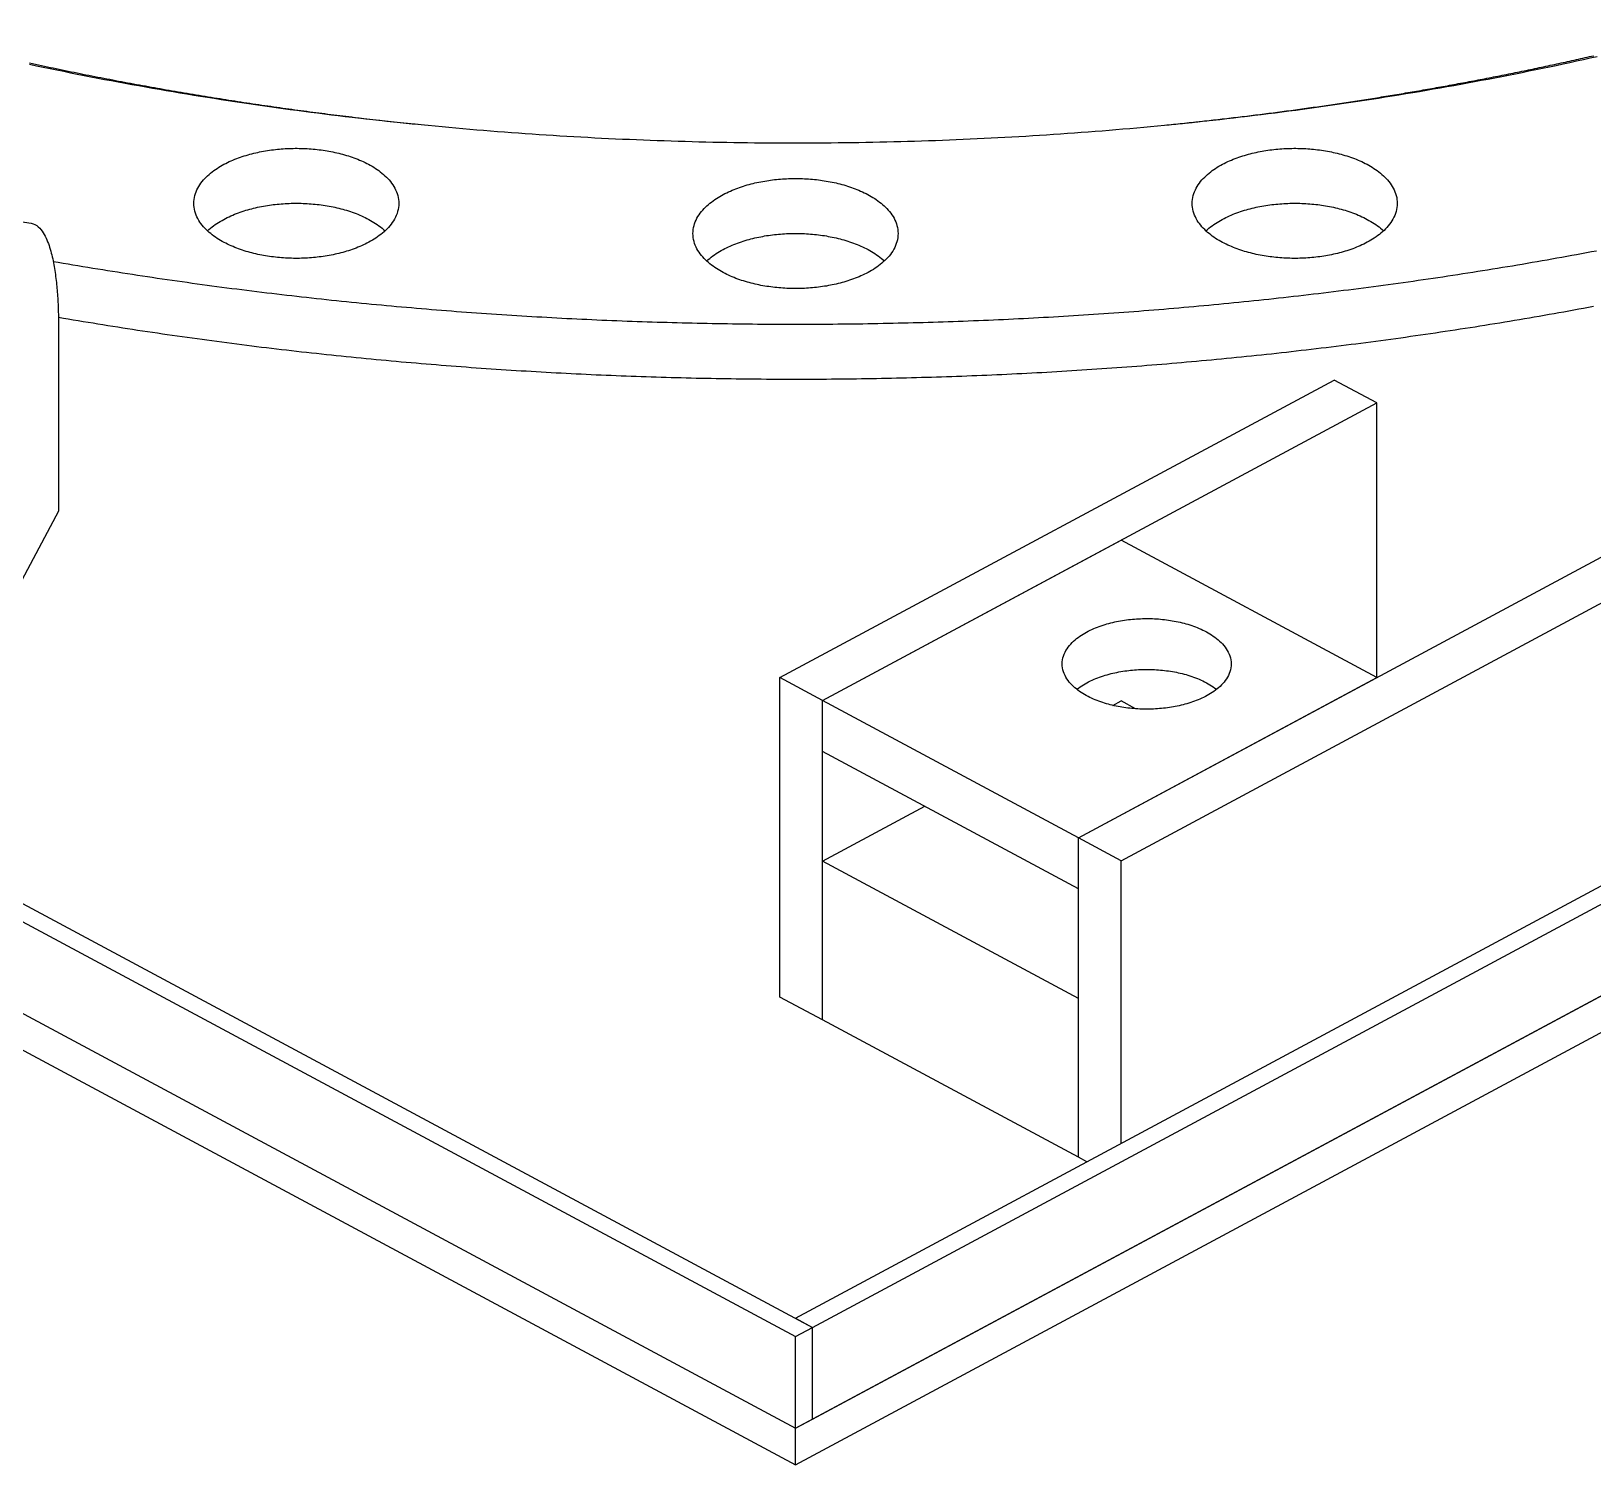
# Model space of a CAD drawing. Header units: millimetres. Extents: x 0 to 841, y 0 to 594.
# Drawn here: x 289.3 to 383.7, y 154.3 to 241 of the extents above; entities that cross this region are included whole.
import ezdxf

# ---------------------------------------------------------------- set-up
doc = ezdxf.new("R2010")
doc.units = ezdxf.units.MM
doc.layers.add('FINA', color=7, linetype='CONTINUOUS', lineweight=25)

msp = doc.modelspace()

# ---------------------------------------------------------------- linework, layer by layer
at = {"layer": 'FINA'}
for points in [[(72.531, 304.371), (336.531, 162.631)], [(71.5, 303.818), (335.5, 162.077)], [(335.5, 163.185), (597.437, 303.818)], [(336.531, 162.631), (598.469, 303.264)], [(71.5, 298.281), (335.5, 156.541)], [(71.5, 298.281), (335.5, 156.541)], [(335.5, 156.541), (599.5, 298.281)], [(336.531, 157.094), (598.469, 297.727)], [(71.5, 296.066), (335.5, 154.326)], [(335.5, 154.326), (599.5, 296.066)], [(289.2, 239.02), (289.611, 238.933), (290.022, 238.846), (290.434, 238.761), (290.846, 238.676), (291.258, 238.592), (291.67, 238.509), (292.083, 238.427), (292.496, 238.346), (292.908, 238.265), (293.321, 238.186), (293.734, 238.107), (294.148, 238.029), (294.561, 237.952), (294.975, 237.876), (295.388, 237.8), (295.802, 237.726), (296.216, 237.652), (296.63, 237.579), (297.045, 237.507), (297.459, 237.436), (297.874, 237.365), (298.288, 237.296), (298.703, 237.227), (299.118, 237.159), (299.533, 237.092), (299.949, 237.026), (300.364, 236.96), (300.78, 236.895), (301.195, 236.832), (301.611, 236.769), (302.027, 236.706), (302.443, 236.645), (302.859, 236.584), (303.275, 236.524), (303.692, 236.465), (304.108, 236.407), (304.525, 236.35), (304.942, 236.293), (305.358, 236.237), (305.775, 236.182), (306.192, 236.128), (306.61, 236.075), (307.027, 236.022), (307.444, 235.97), (307.862, 235.919), (308.279, 235.869), (308.697, 235.82), (309.114, 235.771), (309.532, 235.723), (309.95, 235.676), (310.368, 235.63), (310.786, 235.584), (311.204, 235.539), (311.623, 235.495), (312.041, 235.452), (312.459, 235.41), (312.878, 235.368), (313.296, 235.327), (313.715, 235.287), (314.134, 235.248), (314.552, 235.21), (314.971, 235.172), (315.39, 235.135), (315.809, 235.099), (316.228, 235.064), (316.647, 235.029), (317.066, 234.995), (317.486, 234.962), (317.905, 234.93), (318.324, 234.898), (318.744, 234.868), (319.163, 234.838), (319.583, 234.808), (320.002, 234.78), (320.422, 234.752), (320.842, 234.725), (321.261, 234.699), (321.681, 234.674), (322.101, 234.649), (322.521, 234.625), (322.941, 234.602), (323.361, 234.58), (323.781, 234.558), (324.201, 234.538), (324.621, 234.518), (325.041, 234.498), (325.461, 234.48), (325.881, 234.462), (326.301, 234.445), (326.722, 234.429), (327.142, 234.414), (327.562, 234.399), (327.982, 234.385), (328.403, 234.372), (328.823, 234.359), (329.243, 234.348), (329.664, 234.337), (330.084, 234.327), (330.505, 234.317), (330.925, 234.309), (331.346, 234.301), (331.766, 234.294), (332.187, 234.287), (332.607, 234.282), (333.028, 234.277), (333.448, 234.273), (333.869, 234.27), (334.289, 234.267), (334.71, 234.265), (335.13, 234.264), (335.551, 234.264), (335.971, 234.264), (336.392, 234.266), (336.812, 234.268), (337.233, 234.27), (337.653, 234.274), (338.074, 234.278), (338.494, 234.283), (338.915, 234.289), (339.335, 234.295), (339.756, 234.303), (340.176, 234.311), (340.597, 234.32), (341.017, 234.329), (341.438, 234.339), (341.858, 234.35), (342.278, 234.362), (342.699, 234.375), (343.119, 234.388), (343.539, 234.402), (343.96, 234.417), (344.38, 234.433), (344.8, 234.449), (345.22, 234.466), (345.64, 234.484), (346.061, 234.503), (346.481, 234.522), (346.901, 234.543), (347.321, 234.564), (347.741, 234.585), (348.161, 234.608), (348.581, 234.631), (349, 234.655), (349.42, 234.68), (349.84, 234.705), (350.26, 234.732), (350.679, 234.759), (351.099, 234.787), (351.518, 234.815), (351.938, 234.845), (352.357, 234.875), (352.777, 234.906), (353.196, 234.938), (353.615, 234.97), (354.035, 235.003), (354.454, 235.037), (354.873, 235.072), (355.292, 235.108), (355.711, 235.144), (356.13, 235.181), (356.549, 235.219), (356.967, 235.258), (357.386, 235.297), (357.805, 235.337), (358.223, 235.378), (358.642, 235.42), (359.06, 235.463), (359.478, 235.506), (359.897, 235.55), (360.315, 235.595), (360.733, 235.641), (361.151, 235.687), (361.569, 235.734), (361.986, 235.783), (362.404, 235.831), (362.822, 235.881), (363.239, 235.931), (363.657, 235.983), (364.074, 236.035), (364.491, 236.087), (364.908, 236.141), (365.325, 236.196), (365.742, 236.251), (366.159, 236.307), (366.576, 236.364), (366.992, 236.421), (367.409, 236.48), (367.825, 236.539), (368.241, 236.599), (368.657, 236.66), (369.073, 236.721), (369.489, 236.784), (369.905, 236.847), (370.321, 236.911), (370.736, 236.976), (371.151, 237.042), (371.567, 237.108), (371.982, 237.175), (372.397, 237.244), (372.812, 237.313), (373.226, 237.382), (373.641, 237.453), (374.055, 237.524), (374.47, 237.597), (374.884, 237.67), (375.298, 237.744), (375.712, 237.819), (376.125, 237.894), (376.539, 237.971), (376.952, 238.048), (377.365, 238.126), (377.778, 238.205), (378.191, 238.285), (378.604, 238.365), (379.017, 238.447), (379.429, 238.529), (379.841, 238.612), (380.253, 238.697), (380.665, 238.781), (381.077, 238.867), (381.488, 238.954), (381.9, 239.041), (382.311, 239.13), (382.722, 239.219), (383.133, 239.309), (383.543, 239.4), (383.954, 239.492)], [(289.201, 239.101), (289.38, 239.062), (289.558, 239.023), (289.737, 238.985), (289.916, 238.946), (290.095, 238.908), (290.274, 238.87), (290.453, 238.832), (290.632, 238.794), (290.811, 238.757), (290.99, 238.719), (291.17, 238.682), (291.349, 238.645), (291.528, 238.608), (291.707, 238.571), (291.887, 238.534), (292.066, 238.498), (292.245, 238.462), (292.425, 238.426), (292.604, 238.39), (292.784, 238.354), (292.963, 238.318), (293.143, 238.283), (293.322, 238.248), (293.502, 238.212), (293.681, 238.177), (293.861, 238.143), (294.041, 238.108), (294.22, 238.074), (294.4, 238.039), (294.58, 238.005), (294.76, 237.971), (294.94, 237.937), (295.119, 237.904), (295.299, 237.87), (295.479, 237.837), (295.659, 237.804), (295.839, 237.771), (296.019, 237.738), (296.199, 237.705), (296.379, 237.672), (296.559, 237.64), (296.74, 237.608), (296.92, 237.576), (297.1, 237.544), (297.28, 237.512), (297.46, 237.481), (297.641, 237.449), (297.821, 237.418), (298.001, 237.387), (298.182, 237.356), (298.362, 237.325), (298.543, 237.295), (298.723, 237.264), (298.903, 237.234), (299.084, 237.204), (299.264, 237.174), (299.445, 237.144), (299.626, 237.114), (299.806, 237.085), (299.987, 237.055), (300.167, 237.026), (300.348, 236.997), (300.529, 236.968), (300.71, 236.94), (300.89, 236.911), (301.071, 236.883), (301.252, 236.854), (301.433, 236.826), (301.614, 236.798), (301.794, 236.771), (301.975, 236.743), (302.156, 236.716), (302.337, 236.688), (302.518, 236.661), (302.699, 236.634), (302.88, 236.607), (303.061, 236.581), (303.242, 236.554), (303.423, 236.528), (303.605, 236.502), (303.786, 236.476), (303.967, 236.45), (304.148, 236.424), (304.329, 236.398), (304.51, 236.373), (304.692, 236.348), (304.873, 236.323), (305.054, 236.298), (305.236, 236.273), (305.417, 236.248), (305.598, 236.224), (305.78, 236.199), (305.961, 236.175), (306.142, 236.151), (306.324, 236.127), (306.505, 236.103), (306.687, 236.08), (306.868, 236.057), (307.05, 236.033), (307.231, 236.01), (307.413, 235.987), (307.594, 235.964), (307.776, 235.942), (307.958, 235.919), (308.139, 235.897), (308.321, 235.875), (308.502, 235.853), (308.684, 235.831), (308.866, 235.809), (309.048, 235.788), (309.229, 235.766), (309.411, 235.745), (309.593, 235.724), (309.775, 235.703), (309.956, 235.682), (310.138, 235.661), (310.32, 235.641), (310.502, 235.62), (310.684, 235.6), (310.866, 235.58), (311.048, 235.56), (311.23, 235.541), (311.412, 235.521), (311.593, 235.502), (311.775, 235.482), (311.957, 235.463), (312.139, 235.444), (312.321, 235.425), (312.504, 235.407), (312.686, 235.388), (312.868, 235.37), (313.05, 235.351)], [(357.95, 235.351), (358.084, 235.365), (358.219, 235.378), (358.353, 235.392), (358.487, 235.406), (358.621, 235.419), (358.755, 235.433), (358.889, 235.447), (359.024, 235.461), (359.158, 235.475), (359.292, 235.489), (359.426, 235.504), (359.56, 235.518), (359.694, 235.532), (359.828, 235.547), (359.962, 235.561), (360.096, 235.576), (360.23, 235.591), (360.364, 235.606), (360.498, 235.62), (360.632, 235.635), (360.766, 235.651), (360.9, 235.666), (361.034, 235.681), (361.168, 235.696), (361.302, 235.712), (361.436, 235.727), (361.57, 235.743), (361.704, 235.758), (361.838, 235.774), (361.972, 235.79), (362.106, 235.806), (362.24, 235.822), (362.374, 235.838), (362.508, 235.854), (362.642, 235.87), (362.775, 235.886), (362.909, 235.903), (363.043, 235.919), (363.177, 235.936), (363.311, 235.953), (363.445, 235.969), (363.578, 235.986), (363.712, 236.003), (363.846, 236.02), (363.98, 236.037), (364.113, 236.054), (364.247, 236.071), (364.381, 236.089), (364.515, 236.106), (364.648, 236.124), (364.782, 236.141), (364.916, 236.159), (365.05, 236.177), (365.183, 236.194), (365.317, 236.212), (365.451, 236.23), (365.584, 236.248), (365.718, 236.266), (365.851, 236.285), (365.985, 236.303), (366.119, 236.321), (366.252, 236.34), (366.386, 236.358), (366.519, 236.377), (366.653, 236.396), (366.786, 236.415), (366.92, 236.434), (367.053, 236.453), (367.187, 236.472), (367.32, 236.491), (367.454, 236.51), (367.587, 236.529), (367.721, 236.549), (367.854, 236.568), (367.988, 236.588), (368.121, 236.608), (368.254, 236.627), (368.388, 236.647), (368.521, 236.667), (368.655, 236.687), (368.788, 236.707), (368.921, 236.727), (369.055, 236.748), (369.188, 236.768), (369.321, 236.788), (369.455, 236.809), (369.588, 236.829), (369.721, 236.85), (369.854, 236.871), (369.988, 236.892), (370.121, 236.913), (370.254, 236.934), (370.387, 236.955), (370.52, 236.976), (370.653, 236.997), (370.787, 237.019), (370.92, 237.04), (371.053, 237.062), (371.186, 237.083), (371.319, 237.105), (371.452, 237.127), (371.585, 237.149), (371.718, 237.171), (371.851, 237.193), (371.984, 237.215), (372.117, 237.237), (372.25, 237.26), (372.383, 237.282), (372.516, 237.304), (372.649, 237.327), (372.782, 237.35), (372.915, 237.372), (373.048, 237.395), (373.181, 237.418), (373.314, 237.441), (373.447, 237.464), (373.579, 237.488), (373.712, 237.511), (373.845, 237.534), (373.978, 237.558), (374.111, 237.581), (374.244, 237.605), (374.376, 237.629), (374.509, 237.652), (374.642, 237.676), (374.774, 237.7), (374.907, 237.724), (375.04, 237.748), (375.172, 237.773), (375.305, 237.797), (375.438, 237.821), (375.57, 237.846), (375.703, 237.87), (375.836, 237.895), (375.968, 237.92), (376.101, 237.945), (376.233, 237.97), (376.366, 237.995), (376.498, 238.02), (376.631, 238.045), (376.763, 238.07), (376.896, 238.096), (377.028, 238.121), (377.16, 238.147), (377.293, 238.172), (377.425, 238.198), (377.558, 238.224), (377.69, 238.25), (377.822, 238.276), (377.954, 238.302), (378.087, 238.328), (378.219, 238.354), (378.351, 238.381), (378.484, 238.407), (378.616, 238.434), (378.748, 238.46), (378.88, 238.487), (379.012, 238.514), (379.144, 238.541), (379.277, 238.568), (379.409, 238.595), (379.541, 238.622), (379.673, 238.649), (379.805, 238.677), (379.937, 238.704), (380.069, 238.732), (380.201, 238.759), (380.333, 238.787), (380.465, 238.815), (380.597, 238.843), (380.729, 238.871), (380.861, 238.899), (380.993, 238.927), (381.124, 238.955), (381.256, 238.983), (381.388, 239.012), (381.52, 239.04), (381.652, 239.069), (381.783, 239.098), (381.915, 239.126), (382.047, 239.155), (382.179, 239.184), (382.31, 239.213), (382.442, 239.242), (382.574, 239.272), (382.705, 239.301), (382.837, 239.33), (382.968, 239.36), (383.1, 239.39), (383.232, 239.419), (383.363, 239.449), (383.495, 239.479), (383.626, 239.509), (383.758, 239.539)], [(299.121, 230.609), (299.125, 230.729), (299.137, 230.849), (299.157, 230.968), (299.185, 231.085), (299.22, 231.2), (299.261, 231.313), (299.31, 231.424), (299.364, 231.531), (299.424, 231.636), (299.488, 231.738), (299.558, 231.836), (299.632, 231.931), (299.709, 232.024), (299.79, 232.113), (299.874, 232.199), (299.962, 232.282), (300.051, 232.362), (300.144, 232.44), (300.238, 232.515), (300.335, 232.587), (300.433, 232.656), (300.533, 232.723), (300.635, 232.788), (300.738, 232.85), (300.843, 232.91), (300.948, 232.968), (301.055, 233.024), (301.163, 233.078), (301.272, 233.129), (301.382, 233.179), (301.493, 233.227), (301.604, 233.272), (301.716, 233.316), (301.829, 233.359), (301.943, 233.399), (302.057, 233.438), (302.171, 233.475), (302.286, 233.511), (302.402, 233.545), (302.518, 233.577), (302.635, 233.608), (302.751, 233.637), (302.869, 233.665), (302.986, 233.692), (303.104, 233.717), (303.222, 233.74), (303.341, 233.762), (303.46, 233.783), (303.579, 233.802), (303.698, 233.82), (303.817, 233.837), (303.937, 233.853), (304.056, 233.867), (304.176, 233.879), (304.296, 233.891), (304.416, 233.901), (304.536, 233.91), (304.657, 233.917), (304.777, 233.924), (304.897, 233.929), (305.018, 233.932), (305.138, 233.935), (305.259, 233.936), (305.379, 233.936), (305.5, 233.935), (305.62, 233.932), (305.741, 233.929), (305.861, 233.924), (305.982, 233.917), (306.102, 233.91), (306.222, 233.901), (306.342, 233.891), (306.462, 233.879), (306.582, 233.867), (306.702, 233.853), (306.821, 233.837), (306.94, 233.82), (307.06, 233.802), (307.179, 233.783), (307.297, 233.762), (307.416, 233.74), (307.534, 233.717), (307.652, 233.692), (307.769, 233.665), (307.887, 233.637), (308.004, 233.608), (308.12, 233.577), (308.236, 233.545), (308.352, 233.511), (308.467, 233.475), (308.581, 233.438), (308.696, 233.399), (308.809, 233.359), (308.922, 233.316), (309.034, 233.272), (309.146, 233.227), (309.256, 233.179), (309.366, 233.129), (309.475, 233.078), (309.583, 233.024), (309.69, 232.968), (309.795, 232.91), (309.9, 232.85), (310.003, 232.788), (310.105, 232.723), (310.205, 232.656), (310.303, 232.587), (310.4, 232.515), (310.494, 232.44), (310.587, 232.362), (310.676, 232.282), (310.764, 232.199), (310.848, 232.113), (310.929, 232.024), (311.007, 231.931), (311.08, 231.836), (311.15, 231.738), (311.215, 231.636), (311.274, 231.531), (311.328, 231.424), (311.377, 231.313), (311.419, 231.2), (311.453, 231.085), (311.481, 230.968), (311.501, 230.849), (311.513, 230.729), (311.517, 230.609)], [(359.483, 230.609), (359.487, 230.729), (359.499, 230.849), (359.519, 230.968), (359.547, 231.085), (359.581, 231.2), (359.623, 231.313), (359.672, 231.424), (359.726, 231.531), (359.785, 231.636), (359.85, 231.738), (359.92, 231.836), (359.993, 231.931), (360.071, 232.024), (360.152, 232.113), (360.236, 232.199), (360.324, 232.282), (360.413, 232.362), (360.506, 232.44), (360.6, 232.515), (360.697, 232.587), (360.795, 232.656), (360.895, 232.723), (360.997, 232.788), (361.1, 232.85), (361.205, 232.91), (361.31, 232.968), (361.417, 233.024), (361.525, 233.078), (361.634, 233.129), (361.744, 233.179), (361.854, 233.227), (361.966, 233.272), (362.078, 233.316), (362.191, 233.359), (362.304, 233.399), (362.419, 233.438), (362.533, 233.475), (362.648, 233.511), (362.764, 233.545), (362.88, 233.577), (362.996, 233.608), (363.113, 233.637), (363.231, 233.665), (363.348, 233.692), (363.466, 233.717), (363.584, 233.74), (363.703, 233.762), (363.821, 233.783), (363.94, 233.802), (364.06, 233.82), (364.179, 233.837), (364.298, 233.853), (364.418, 233.867), (364.538, 233.879), (364.658, 233.891), (364.778, 233.901), (364.898, 233.91), (365.018, 233.917), (365.139, 233.924), (365.259, 233.929), (365.38, 233.932), (365.5, 233.935), (365.621, 233.936), (365.741, 233.936), (365.862, 233.935), (365.982, 233.932), (366.103, 233.929), (366.223, 233.924), (366.343, 233.917), (366.464, 233.91), (366.584, 233.901), (366.704, 233.891), (366.824, 233.879), (366.944, 233.867), (367.063, 233.853), (367.183, 233.837), (367.302, 233.82), (367.421, 233.802), (367.54, 233.783), (367.659, 233.762), (367.778, 233.74), (367.896, 233.717), (368.014, 233.692), (368.131, 233.665), (368.249, 233.637), (368.365, 233.608), (368.482, 233.577), (368.598, 233.545), (368.714, 233.511), (368.829, 233.475), (368.943, 233.438), (369.057, 233.399), (369.171, 233.359), (369.284, 233.316), (369.396, 233.272), (369.507, 233.227), (369.618, 233.179), (369.728, 233.129), (369.837, 233.078), (369.945, 233.024), (370.052, 232.968), (370.157, 232.91), (370.262, 232.85), (370.365, 232.788), (370.467, 232.723), (370.567, 232.656), (370.665, 232.587), (370.762, 232.515), (370.856, 232.44), (370.949, 232.362), (371.038, 232.282), (371.126, 232.199), (371.21, 232.113), (371.291, 232.024), (371.368, 231.931), (371.442, 231.836), (371.512, 231.738), (371.576, 231.636), (371.636, 231.531), (371.69, 231.424), (371.739, 231.313), (371.78, 231.2), (371.815, 231.085), (371.843, 230.968), (371.863, 230.849), (371.875, 230.729), (371.879, 230.609)], [(329.302, 228.783), (329.306, 228.903), (329.318, 229.023), (329.338, 229.142), (329.366, 229.259), (329.401, 229.375), (329.442, 229.488), (329.491, 229.598), (329.545, 229.706), (329.605, 229.81), (329.669, 229.912), (329.739, 230.01), (329.812, 230.106), (329.89, 230.198), (329.971, 230.287), (330.055, 230.373), (330.143, 230.456), (330.232, 230.537), (330.325, 230.614), (330.419, 230.689), (330.516, 230.761), (330.614, 230.831), (330.714, 230.898), (330.816, 230.962), (330.919, 231.025), (331.024, 231.085), (331.129, 231.142), (331.236, 231.198), (331.344, 231.252), (331.453, 231.303), (331.563, 231.353), (331.674, 231.401), (331.785, 231.447), (331.897, 231.491), (332.01, 231.533), (332.124, 231.573), (332.238, 231.612), (332.352, 231.65), (332.467, 231.685), (332.583, 231.719), (332.699, 231.751), (332.816, 231.782), (332.932, 231.812), (333.05, 231.84), (333.167, 231.866), (333.285, 231.891), (333.403, 231.914), (333.522, 231.937), (333.641, 231.957), (333.759, 231.977), (333.879, 231.995), (333.998, 232.011), (334.118, 232.027), (334.237, 232.041), (334.357, 232.054), (334.477, 232.065), (334.597, 232.075), (334.717, 232.084), (334.838, 232.092), (334.958, 232.098), (335.078, 232.103), (335.199, 232.107), (335.319, 232.109), (335.44, 232.11), (335.56, 232.11), (335.681, 232.109), (335.801, 232.107), (335.922, 232.103), (336.042, 232.098), (336.162, 232.092), (336.283, 232.084), (336.403, 232.075), (336.523, 232.065), (336.643, 232.054), (336.763, 232.041), (336.882, 232.027), (337.002, 232.011), (337.121, 231.995), (337.241, 231.977), (337.359, 231.957), (337.478, 231.937), (337.597, 231.914), (337.715, 231.891), (337.833, 231.866), (337.95, 231.84), (338.068, 231.812), (338.184, 231.782), (338.301, 231.751), (338.417, 231.719), (338.533, 231.685), (338.648, 231.65), (338.762, 231.612), (338.876, 231.573), (338.99, 231.533), (339.103, 231.491), (339.215, 231.447), (339.326, 231.401), (339.437, 231.353), (339.547, 231.303), (339.656, 231.252), (339.764, 231.198), (339.871, 231.142), (339.976, 231.085), (340.081, 231.025), (340.184, 230.962), (340.286, 230.898), (340.386, 230.831), (340.484, 230.761), (340.581, 230.689), (340.675, 230.614), (340.768, 230.537), (340.857, 230.456), (340.945, 230.373), (341.029, 230.287), (341.11, 230.198), (341.188, 230.106), (341.261, 230.01), (341.331, 229.912), (341.395, 229.81), (341.455, 229.706), (341.509, 229.598), (341.558, 229.488), (341.599, 229.375), (341.634, 229.259), (341.662, 229.142), (341.682, 229.023), (341.694, 228.903), (341.698, 228.783)], [(309.702, 228.255), (309.595, 228.199), (309.487, 228.146), (309.378, 228.094), (309.268, 228.044), (309.158, 227.996), (309.046, 227.95), (308.934, 227.905), (308.821, 227.863), (308.707, 227.822), (308.593, 227.783), (308.479, 227.746), (308.363, 227.71), (308.248, 227.676), (308.132, 227.643), (308.015, 227.612), (307.898, 227.582), (307.781, 227.554), (307.663, 227.528), (307.545, 227.503), (307.427, 227.479), (307.308, 227.457), (307.189, 227.436), (307.07, 227.416), (306.951, 227.398), (306.831, 227.381), (306.712, 227.366), (306.592, 227.352), (306.472, 227.339), (306.352, 227.327), (306.232, 227.317), (306.111, 227.308), (305.991, 227.3), (305.87, 227.294), (305.75, 227.289), (305.629, 227.285), (305.509, 227.282), (305.388, 227.281), (305.267, 227.281), (305.147, 227.282), (305.026, 227.284), (304.906, 227.288), (304.785, 227.293), (304.665, 227.299), (304.544, 227.307), (304.424, 227.316), (304.304, 227.326), (304.183, 227.337), (304.063, 227.35), (303.944, 227.364), (303.824, 227.379), (303.704, 227.396), (303.585, 227.414), (303.466, 227.433), (303.347, 227.454), (303.229, 227.476), (303.11, 227.499), (302.992, 227.524), (302.874, 227.551), (302.757, 227.578), (302.64, 227.608), (302.523, 227.638), (302.407, 227.671), (302.291, 227.705), (302.176, 227.74), (302.061, 227.777), (301.947, 227.816), (301.833, 227.857), (301.72, 227.899), (301.608, 227.943), (301.497, 227.989), (301.386, 228.037), (301.276, 228.086), (301.167, 228.138), (301.059, 228.192), (300.952, 228.247), (300.846, 228.305), (300.741, 228.365), (300.638, 228.427), (300.536, 228.492), (300.436, 228.559), (300.337, 228.629), (300.24, 228.701), (300.146, 228.776), (300.053, 228.853), (299.963, 228.934), (299.876, 229.017), (299.791, 229.103), (299.71, 229.192), (299.633, 229.284), (299.559, 229.38), (299.489, 229.478), (299.424, 229.58), (299.364, 229.685), (299.31, 229.793), (299.262, 229.903), (299.22, 230.016), (299.185, 230.132), (299.157, 230.249), (299.137, 230.368), (299.125, 230.488), (299.121, 230.609)], [(299.948, 228.948), (300.038, 229.029), (300.13, 229.107), (300.225, 229.182), (300.321, 229.255), (300.42, 229.325), (300.52, 229.393), (300.622, 229.458), (300.725, 229.52), (300.83, 229.581), (300.936, 229.639), (301.043, 229.695), (301.151, 229.749), (301.26, 229.801), (301.37, 229.851), (301.481, 229.9), (301.593, 229.946), (301.705, 229.99), (301.818, 230.033), (301.932, 230.074), (302.047, 230.113), (302.161, 230.15), (302.277, 230.186), (302.393, 230.22), (302.509, 230.253), (302.626, 230.284), (302.743, 230.313), (302.861, 230.341), (302.979, 230.368), (303.097, 230.393), (303.216, 230.417), (303.335, 230.439), (303.454, 230.46), (303.573, 230.48), (303.693, 230.498), (303.812, 230.514), (303.932, 230.53), (304.052, 230.544), (304.172, 230.557), (304.293, 230.568), (304.413, 230.579), (304.534, 230.587), (304.654, 230.595), (304.775, 230.601), (304.896, 230.607), (305.017, 230.61), (305.138, 230.613), (305.259, 230.614), (305.38, 230.614), (305.5, 230.613), (305.621, 230.61), (305.742, 230.607), (305.863, 230.601), (305.984, 230.595), (306.104, 230.587), (306.225, 230.579), (306.345, 230.568), (306.466, 230.557), (306.586, 230.544), (306.706, 230.53), (306.826, 230.514), (306.946, 230.498), (307.065, 230.48), (307.184, 230.46), (307.304, 230.439), (307.422, 230.417), (307.541, 230.393), (307.659, 230.368), (307.777, 230.341), (307.895, 230.313), (308.012, 230.284), (308.129, 230.253), (308.245, 230.22), (308.361, 230.186), (308.477, 230.15), (308.592, 230.113), (308.706, 230.074), (308.82, 230.033), (308.933, 229.99), (309.045, 229.946), (309.157, 229.9), (309.268, 229.851), (309.378, 229.801), (309.487, 229.749), (309.595, 229.695), (309.702, 229.639), (309.808, 229.581), (309.913, 229.52), (310.016, 229.458), (310.118, 229.393), (310.218, 229.325), (310.317, 229.255), (310.413, 229.182), (310.508, 229.107), (310.6, 229.029), (310.69, 228.948)], [(311.517, 230.609), (311.513, 230.484), (311.5, 230.36), (311.479, 230.237), (311.449, 230.116), (311.412, 229.997), (311.367, 229.88), (311.316, 229.766), (311.258, 229.656), (311.194, 229.548), (311.126, 229.444), (311.052, 229.344), (310.974, 229.246), (310.892, 229.152), (310.807, 229.061), (310.718, 228.974), (310.626, 228.889), (310.531, 228.808), (310.434, 228.729), (310.335, 228.654), (310.234, 228.581), (310.131, 228.511), (310.026, 228.443), (309.919, 228.378), (309.811, 228.316), (309.702, 228.255)], [(370.064, 228.255), (369.957, 228.199), (369.849, 228.146), (369.74, 228.094), (369.63, 228.044), (369.52, 227.996), (369.408, 227.95), (369.296, 227.905), (369.183, 227.863), (369.069, 227.822), (368.955, 227.783), (368.84, 227.746), (368.725, 227.71), (368.61, 227.676), (368.493, 227.643), (368.377, 227.612), (368.26, 227.582), (368.142, 227.554), (368.025, 227.528), (367.907, 227.503), (367.788, 227.479), (367.67, 227.457), (367.551, 227.436), (367.432, 227.416), (367.313, 227.398), (367.193, 227.381), (367.074, 227.366), (366.954, 227.352), (366.834, 227.339), (366.714, 227.327), (366.594, 227.317), (366.473, 227.308), (366.353, 227.3), (366.232, 227.294), (366.112, 227.289), (365.991, 227.285), (365.871, 227.282), (365.75, 227.281), (365.629, 227.281), (365.509, 227.282), (365.388, 227.284), (365.267, 227.288), (365.147, 227.293), (365.026, 227.299), (364.906, 227.307), (364.786, 227.316), (364.665, 227.326), (364.545, 227.337), (364.425, 227.35), (364.306, 227.364), (364.186, 227.379), (364.066, 227.396), (363.947, 227.414), (363.828, 227.433), (363.709, 227.454), (363.59, 227.476), (363.472, 227.499), (363.354, 227.524), (363.236, 227.551), (363.119, 227.578), (363.002, 227.608), (362.885, 227.638), (362.769, 227.671), (362.653, 227.705), (362.538, 227.74), (362.423, 227.777), (362.309, 227.816), (362.195, 227.857), (362.082, 227.899), (361.97, 227.943), (361.858, 227.989), (361.748, 228.037), (361.638, 228.086), (361.529, 228.138), (361.42, 228.192), (361.313, 228.247), (361.208, 228.305), (361.103, 228.365), (361, 228.427), (360.898, 228.492), (360.798, 228.559), (360.699, 228.629), (360.602, 228.701), (360.508, 228.776), (360.415, 228.853), (360.325, 228.934), (360.238, 229.017), (360.153, 229.103), (360.072, 229.192), (359.994, 229.284), (359.921, 229.38), (359.851, 229.478), (359.786, 229.58), (359.726, 229.685), (359.672, 229.793), (359.624, 229.903), (359.582, 230.016), (359.547, 230.132), (359.519, 230.249), (359.499, 230.368), (359.487, 230.488), (359.483, 230.609)], [(360.31, 228.948), (360.4, 229.029), (360.492, 229.107), (360.587, 229.182), (360.683, 229.255), (360.782, 229.325), (360.882, 229.393), (360.984, 229.458), (361.087, 229.52), (361.192, 229.581), (361.298, 229.639), (361.405, 229.695), (361.513, 229.749), (361.622, 229.801), (361.732, 229.851), (361.843, 229.9), (361.955, 229.946), (362.067, 229.99), (362.18, 230.033), (362.294, 230.074), (362.408, 230.113), (362.523, 230.15), (362.639, 230.186), (362.755, 230.22), (362.871, 230.253), (362.988, 230.284), (363.105, 230.313), (363.223, 230.341), (363.341, 230.368), (363.459, 230.393), (363.578, 230.417), (363.696, 230.439), (363.816, 230.46), (363.935, 230.48), (364.054, 230.498), (364.174, 230.514), (364.294, 230.53), (364.414, 230.544), (364.534, 230.557), (364.655, 230.568), (364.775, 230.579), (364.896, 230.587), (365.016, 230.595), (365.137, 230.601), (365.258, 230.607), (365.379, 230.61), (365.5, 230.613), (365.62, 230.614), (365.741, 230.614), (365.862, 230.613), (365.983, 230.61), (366.104, 230.607), (366.225, 230.601), (366.346, 230.595), (366.466, 230.587), (366.587, 230.579), (366.707, 230.568), (366.828, 230.557), (366.948, 230.544), (367.068, 230.53), (367.188, 230.514), (367.307, 230.498), (367.427, 230.48), (367.546, 230.46), (367.665, 230.439), (367.784, 230.417), (367.903, 230.393), (368.021, 230.368), (368.139, 230.341), (368.257, 230.313), (368.374, 230.284), (368.491, 230.253), (368.607, 230.22), (368.723, 230.186), (368.839, 230.15), (368.953, 230.113), (369.068, 230.074), (369.182, 230.033), (369.295, 229.99), (369.407, 229.946), (369.519, 229.9), (369.63, 229.851), (369.74, 229.801), (369.849, 229.749), (369.957, 229.695), (370.064, 229.639), (370.17, 229.581), (370.275, 229.52), (370.378, 229.458), (370.48, 229.393), (370.58, 229.325), (370.679, 229.255), (370.775, 229.182), (370.87, 229.107), (370.962, 229.029), (371.052, 228.948)], [(371.879, 230.609), (371.875, 230.484), (371.862, 230.36), (371.84, 230.237), (371.811, 230.116), (371.773, 229.997), (371.729, 229.88), (371.677, 229.766), (371.62, 229.656), (371.556, 229.548), (371.487, 229.444), (371.414, 229.344), (371.336, 229.246), (371.254, 229.152), (371.168, 229.061), (371.08, 228.974), (370.988, 228.889), (370.893, 228.808), (370.796, 228.729), (370.697, 228.654), (370.596, 228.581), (370.492, 228.511), (370.388, 228.443), (370.281, 228.378), (370.173, 228.316), (370.064, 228.255)], [(286.772, 229.793), (289.296, 229.406)], [(289.296, 229.406), (289.413, 229.378), (289.524, 229.332), (289.627, 229.27), (289.722, 229.196), (289.808, 229.113), (289.887, 229.023), (289.96, 228.927), (290.026, 228.827), (290.087, 228.723), (290.144, 228.617), (290.196, 228.509), (290.245, 228.4), (290.29, 228.288), (290.333, 228.176), (290.372, 228.063), (290.41, 227.949), (290.445, 227.834), (290.478, 227.718), (290.509, 227.602), (290.539, 227.486), (290.566, 227.369), (290.593, 227.252), (290.618, 227.134), (290.641, 227.016), (290.663, 226.898), (290.684, 226.78), (290.704, 226.662), (290.723, 226.543), (290.741, 226.424), (290.757, 226.305), (290.773, 226.186), (290.788, 226.067), (290.802, 225.948), (290.816, 225.828), (290.828, 225.709), (290.84, 225.589), (290.851, 225.47), (290.861, 225.35), (290.871, 225.23), (290.88, 225.111), (290.888, 224.991), (290.896, 224.871), (290.903, 224.751), (290.91, 224.631), (290.915, 224.511), (290.921, 224.391), (290.926, 224.271), (290.93, 224.151), (290.934, 224.031), (290.937, 223.911), (290.94, 223.791), (290.943, 223.671), (290.945, 223.551), (290.946, 223.431), (290.947, 223.31), (290.948, 223.19), (290.948, 223.07)], [(339.883, 226.43), (339.776, 226.374), (339.668, 226.32), (339.559, 226.268), (339.449, 226.218), (339.339, 226.17), (339.227, 226.124), (339.115, 226.08), (339.002, 226.037), (338.888, 225.996), (338.774, 225.957), (338.66, 225.92), (338.544, 225.884), (338.429, 225.85), (338.312, 225.817), (338.196, 225.786), (338.079, 225.757), (337.962, 225.729), (337.844, 225.702), (337.726, 225.677), (337.608, 225.653), (337.489, 225.631), (337.37, 225.61), (337.251, 225.591), (337.132, 225.572), (337.012, 225.556), (336.893, 225.54), (336.773, 225.526), (336.653, 225.513), (336.533, 225.502), (336.413, 225.491), (336.292, 225.482), (336.172, 225.475), (336.051, 225.468), (335.931, 225.463), (335.81, 225.459), (335.69, 225.457), (335.569, 225.455), (335.448, 225.455), (335.328, 225.456), (335.207, 225.459), (335.087, 225.462), (334.966, 225.467), (334.845, 225.474), (334.725, 225.481), (334.605, 225.49), (334.485, 225.5), (334.364, 225.511), (334.244, 225.524), (334.125, 225.538), (334.005, 225.553), (333.885, 225.57), (333.766, 225.588), (333.647, 225.607), (333.528, 225.628), (333.41, 225.65), (333.291, 225.673), (333.173, 225.698), (333.055, 225.725), (332.938, 225.753), (332.821, 225.782), (332.704, 225.813), (332.588, 225.845), (332.472, 225.879), (332.357, 225.915), (332.242, 225.952), (332.128, 225.991), (332.014, 226.031), (331.901, 226.073), (331.789, 226.117), (331.677, 226.163), (331.567, 226.211), (331.457, 226.261), (331.348, 226.312), (331.24, 226.366), (331.133, 226.421), (331.027, 226.479), (330.922, 226.539), (330.819, 226.602), (330.717, 226.666), (330.617, 226.733), (330.518, 226.803), (330.421, 226.875), (330.327, 226.95), (330.234, 227.027), (330.144, 227.108), (330.057, 227.191), (329.972, 227.277), (329.891, 227.366), (329.814, 227.459), (329.74, 227.554), (329.67, 227.653), (329.605, 227.754), (329.545, 227.859), (329.491, 227.967), (329.443, 228.077), (329.401, 228.19), (329.366, 228.306), (329.338, 228.423), (329.318, 228.542), (329.306, 228.662), (329.302, 228.783)], [(330.129, 227.122), (330.219, 227.203), (330.311, 227.281), (330.406, 227.356), (330.502, 227.429), (330.601, 227.499), (330.701, 227.567), (330.803, 227.632), (330.906, 227.695), (331.011, 227.755), (331.117, 227.814), (331.224, 227.87), (331.332, 227.924), (331.441, 227.976), (331.551, 228.026), (331.662, 228.074), (331.774, 228.12), (331.886, 228.164), (331.999, 228.207), (332.113, 228.248), (332.227, 228.287), (332.342, 228.324), (332.458, 228.36), (332.574, 228.394), (332.69, 228.427), (332.807, 228.458), (332.924, 228.488), (333.042, 228.516), (333.16, 228.542), (333.278, 228.567), (333.397, 228.591), (333.516, 228.613), (333.635, 228.634), (333.754, 228.654), (333.873, 228.672), (333.993, 228.689), (334.113, 228.704), (334.233, 228.718), (334.353, 228.731), (334.474, 228.743), (334.594, 228.753), (334.715, 228.762), (334.835, 228.769), (334.956, 228.776), (335.077, 228.781), (335.198, 228.785), (335.319, 228.787), (335.44, 228.788), (335.56, 228.788), (335.681, 228.787), (335.802, 228.785), (335.923, 228.781), (336.044, 228.776), (336.165, 228.769), (336.285, 228.762), (336.406, 228.753), (336.526, 228.743), (336.647, 228.731), (336.767, 228.718), (336.887, 228.704), (337.007, 228.689), (337.127, 228.672), (337.246, 228.654), (337.365, 228.634), (337.484, 228.613), (337.603, 228.591), (337.722, 228.567), (337.84, 228.542), (337.958, 228.516), (338.076, 228.488), (338.193, 228.458), (338.31, 228.427), (338.426, 228.394), (338.542, 228.36), (338.658, 228.324), (338.773, 228.287), (338.887, 228.248), (339.001, 228.207), (339.114, 228.164), (339.226, 228.12), (339.338, 228.074), (339.449, 228.026), (339.559, 227.976), (339.668, 227.924), (339.776, 227.87), (339.883, 227.814), (339.989, 227.755), (340.094, 227.695), (340.197, 227.632), (340.299, 227.567), (340.399, 227.499), (340.498, 227.429), (340.594, 227.356), (340.689, 227.281), (340.781, 227.203), (340.871, 227.122)], [(341.698, 228.783), (341.694, 228.658), (341.681, 228.534), (341.659, 228.411), (341.63, 228.29), (341.593, 228.171), (341.548, 228.054), (341.497, 227.941), (341.439, 227.83), (341.375, 227.723), (341.307, 227.619), (341.233, 227.518), (341.155, 227.42), (341.073, 227.326), (340.988, 227.236), (340.899, 227.148), (340.807, 227.063), (340.712, 226.982), (340.615, 226.904), (340.516, 226.828), (340.415, 226.755), (340.312, 226.685), (340.207, 226.617), (340.1, 226.552), (339.992, 226.49), (339.883, 226.43)], [(290.624, 227.101), (290.923, 227.049), (291.223, 226.998), (291.522, 226.947), (291.821, 226.896), (292.12, 226.846), (292.42, 226.796), (292.719, 226.746), (293.019, 226.697), (293.318, 226.648), (293.618, 226.6), (293.917, 226.552), (294.217, 226.504), (294.517, 226.457), (294.817, 226.41), (295.117, 226.363), (295.417, 226.317), (295.717, 226.271), (296.017, 226.226), (296.317, 226.181), (296.617, 226.136), (296.917, 226.092), (297.218, 226.047), (297.518, 226.004), (297.818, 225.96), (298.119, 225.917), (298.419, 225.875), (298.72, 225.833), (299.02, 225.791), (299.321, 225.749), (299.622, 225.708), (299.923, 225.667), (300.223, 225.627), (300.524, 225.587), (300.825, 225.547), (301.126, 225.508), (301.427, 225.469), (301.728, 225.43), (302.029, 225.392), (302.33, 225.354), (302.631, 225.316), (302.933, 225.279), (303.234, 225.242), (303.535, 225.206), (303.837, 225.169), (304.138, 225.134), (304.439, 225.098), (304.741, 225.063), (305.042, 225.028), (305.344, 224.994), (305.645, 224.96), (305.947, 224.926), (306.249, 224.893), (306.55, 224.86), (306.852, 224.827), (307.154, 224.795), (307.456, 224.763), (307.758, 224.731), (308.06, 224.7), (308.361, 224.669), (308.663, 224.639), (308.965, 224.609), (309.267, 224.579), (309.57, 224.549), (309.872, 224.52), (310.174, 224.491), (310.476, 224.463), (310.778, 224.435), (311.08, 224.407), (311.383, 224.38), (311.685, 224.353), (311.987, 224.326), (312.29, 224.3), (312.592, 224.274), (312.894, 224.248), (313.197, 224.223), (313.499, 224.198), (313.802, 224.173), (314.104, 224.149), (314.407, 224.125), (314.71, 224.101), (315.012, 224.078), (315.315, 224.055), (315.617, 224.033), (315.92, 224.011), (316.223, 223.989), (316.526, 223.967), (316.828, 223.946), (317.131, 223.925), (317.434, 223.905), (317.737, 223.885), (318.04, 223.865), (318.343, 223.845), (318.645, 223.826), (318.948, 223.808), (319.251, 223.789), (319.554, 223.771), (319.857, 223.753), (320.16, 223.736), (320.463, 223.719), (320.766, 223.702), (321.069, 223.686), (321.372, 223.67), (321.676, 223.654), (321.979, 223.639), (322.282, 223.624), (322.585, 223.609), (322.888, 223.595), (323.191, 223.581), (323.495, 223.567), (323.798, 223.554), (324.101, 223.541), (324.404, 223.529), (324.707, 223.516), (325.011, 223.504), (325.314, 223.493), (325.617, 223.482), (325.921, 223.471), (326.224, 223.46), (326.527, 223.45), (326.831, 223.44), (327.134, 223.431), (327.437, 223.421), (327.741, 223.413), (328.044, 223.404), (328.347, 223.396), (328.651, 223.388), (328.954, 223.381), (329.258, 223.373), (329.561, 223.367), (329.865, 223.36), (330.168, 223.354), (330.471, 223.348), (330.775, 223.343), (331.078, 223.338), (331.382, 223.333), (331.685, 223.329), (331.989, 223.324), (332.292, 223.321), (332.596, 223.317), (332.899, 223.314), (333.203, 223.311), (333.506, 223.309), (333.81, 223.307), (334.113, 223.305), (334.417, 223.304), (334.72, 223.303), (335.024, 223.302), (335.327, 223.302), (335.631, 223.302), (335.934, 223.302), (336.238, 223.303), (336.541, 223.304), (336.845, 223.305), (337.148, 223.307), (337.452, 223.309), (337.755, 223.311), (338.059, 223.314), (338.362, 223.317), (338.666, 223.32), (338.969, 223.324), (339.273, 223.328), (339.576, 223.332), (339.88, 223.337), (340.183, 223.342), (340.486, 223.347), (340.79, 223.353), (341.093, 223.359), (341.397, 223.366), (341.7, 223.373), (342.004, 223.38), (342.307, 223.387), (342.61, 223.395), (342.914, 223.403), (343.217, 223.411), (343.521, 223.42), (343.824, 223.429), (344.127, 223.439), (344.431, 223.449), (344.734, 223.459), (345.037, 223.469), (345.341, 223.48), (345.644, 223.491), (345.947, 223.503), (346.251, 223.515), (346.554, 223.527), (346.857, 223.539), (347.16, 223.552), (347.463, 223.566), (347.767, 223.579), (348.07, 223.593), (348.373, 223.607), (348.676, 223.622), (348.979, 223.637), (349.282, 223.652), (349.586, 223.668), (349.889, 223.684), (350.192, 223.7), (350.495, 223.717), (350.798, 223.734), (351.101, 223.751), (351.404, 223.769), (351.707, 223.787), (352.01, 223.805), (352.313, 223.824), (352.615, 223.843), (352.918, 223.862), (353.221, 223.882), (353.524, 223.902), (353.827, 223.922), (354.13, 223.943), (354.432, 223.964), (354.735, 223.986), (355.038, 224.008), (355.341, 224.03), (355.643, 224.052), (355.946, 224.075), (356.249, 224.098), (356.551, 224.122), (356.854, 224.146), (357.156, 224.17), (357.459, 224.194), (357.761, 224.219), (358.064, 224.245), (358.366, 224.27), (358.668, 224.296), (358.971, 224.322), (359.273, 224.349), (359.575, 224.376), (359.878, 224.403), (360.18, 224.431), (360.482, 224.459), (360.784, 224.487), (361.086, 224.516), (361.389, 224.545), (361.691, 224.575), (361.993, 224.604), (362.295, 224.635), (362.597, 224.665), (362.899, 224.696), (363.201, 224.727), (363.502, 224.759), (363.804, 224.79), (364.106, 224.823), (364.408, 224.855), (364.709, 224.888), (365.011, 224.922), (365.313, 224.955), (365.614, 224.989), (365.916, 225.024), (366.217, 225.058), (366.519, 225.093), (366.82, 225.129), (367.122, 225.164), (367.423, 225.201), (367.724, 225.237), (368.026, 225.274), (368.327, 225.311), (368.628, 225.349), (368.929, 225.386), (369.23, 225.425), (369.531, 225.463), (369.832, 225.502), (370.133, 225.542), (370.434, 225.581), (370.735, 225.621), (371.036, 225.662), (371.336, 225.702), (371.637, 225.744), (371.938, 225.785), (372.238, 225.827), (372.539, 225.869), (372.84, 225.912), (373.14, 225.954), (373.44, 225.998), (373.741, 226.041), (374.041, 226.085), (374.341, 226.13), (374.641, 226.174), (374.942, 226.22), (375.242, 226.265), (375.542, 226.311), (375.842, 226.357), (376.142, 226.403), (376.441, 226.45), (376.741, 226.498), (377.041, 226.545), (377.341, 226.593), (377.64, 226.642), (377.94, 226.69), (378.239, 226.739), (378.539, 226.789), (378.838, 226.839), (379.138, 226.889), (379.437, 226.94), (379.736, 226.991), (380.035, 227.042), (380.334, 227.094), (380.633, 227.146), (380.932, 227.198), (381.231, 227.251), (381.53, 227.304), (381.829, 227.357), (382.127, 227.411), (382.426, 227.466), (382.724, 227.52), (383.023, 227.575), (383.321, 227.631), (383.62, 227.687), (383.918, 227.743)], [(290.942, 223.724), (291.24, 223.673), (291.539, 223.622), (291.837, 223.571), (292.136, 223.521), (292.435, 223.471), (292.734, 223.422), (293.032, 223.373), (293.331, 223.324), (293.63, 223.276), (293.929, 223.228), (294.229, 223.18), (294.528, 223.133), (294.827, 223.086), (295.126, 223.04), (295.426, 222.994), (295.725, 222.948), (296.024, 222.903), (296.324, 222.858), (296.623, 222.813), (296.923, 222.769), (297.223, 222.725), (297.522, 222.681), (297.822, 222.638), (298.122, 222.595), (298.422, 222.553), (298.722, 222.51), (299.022, 222.469), (299.322, 222.427), (299.622, 222.386), (299.922, 222.345), (300.222, 222.305), (300.522, 222.265), (300.822, 222.225), (301.123, 222.186), (301.423, 222.147), (301.723, 222.109), (302.024, 222.07), (302.324, 222.032), (302.625, 221.995), (302.925, 221.958), (303.226, 221.921), (303.527, 221.885), (303.827, 221.848), (304.128, 221.813), (304.429, 221.777), (304.73, 221.742), (305.031, 221.708), (305.332, 221.673), (305.633, 221.639), (305.934, 221.606), (306.235, 221.572), (306.536, 221.539), (306.837, 221.507), (307.138, 221.475), (307.439, 221.443), (307.74, 221.411), (308.041, 221.38), (308.343, 221.349), (308.644, 221.319), (308.945, 221.289), (309.247, 221.259), (309.548, 221.229), (309.85, 221.2), (310.151, 221.172), (310.453, 221.143), (310.754, 221.115), (311.056, 221.087), (311.358, 221.06), (311.659, 221.033), (311.961, 221.006), (312.263, 220.98), (312.564, 220.954), (312.866, 220.928), (313.168, 220.903), (313.47, 220.878), (313.772, 220.854), (314.073, 220.829), (314.375, 220.805), (314.677, 220.782), (314.979, 220.759), (315.281, 220.736), (315.583, 220.713), (315.885, 220.691), (316.187, 220.669), (316.489, 220.648), (316.792, 220.627), (317.094, 220.606), (317.396, 220.585), (317.698, 220.565), (318, 220.545), (318.303, 220.526), (318.605, 220.507), (318.907, 220.488), (319.209, 220.47), (319.512, 220.452), (319.814, 220.434), (320.116, 220.417), (320.419, 220.399), (320.721, 220.383), (321.024, 220.366), (321.326, 220.35), (321.628, 220.335), (321.931, 220.319), (322.233, 220.304), (322.536, 220.29), (322.838, 220.275), (323.141, 220.261), (323.444, 220.248), (323.746, 220.234), (324.049, 220.221), (324.351, 220.209), (324.654, 220.197), (324.957, 220.185), (325.259, 220.173), (325.562, 220.162), (325.864, 220.151), (326.167, 220.14), (326.47, 220.13), (326.773, 220.12), (327.075, 220.11), (327.378, 220.101), (327.681, 220.092), (327.983, 220.084), (328.286, 220.076), (328.589, 220.068), (328.892, 220.06), (329.194, 220.053), (329.497, 220.046), (329.8, 220.04), (330.103, 220.033), (330.406, 220.027), (330.708, 220.022), (331.011, 220.017), (331.314, 220.012), (331.617, 220.007), (331.92, 220.003), (332.223, 219.999), (332.525, 219.996), (332.828, 219.993), (333.131, 219.99), (333.434, 219.988), (333.737, 219.985), (334.04, 219.984), (334.343, 219.982), (334.645, 219.981), (334.948, 219.98), (335.251, 219.98), (335.554, 219.98), (335.857, 219.98), (336.16, 219.98), (336.463, 219.981), (336.765, 219.983), (337.068, 219.984), (337.371, 219.986), (337.674, 219.988), (337.977, 219.991), (338.28, 219.994), (338.582, 219.997), (338.885, 220.001), (339.188, 220.005), (339.491, 220.009), (339.794, 220.014), (340.097, 220.019), (340.399, 220.024), (340.702, 220.03), (341.005, 220.035), (341.308, 220.042), (341.611, 220.048), (341.913, 220.055), (342.216, 220.063), (342.519, 220.07), (342.822, 220.078), (343.124, 220.087), (343.427, 220.095), (343.73, 220.104), (344.033, 220.114), (344.335, 220.123), (344.638, 220.134), (344.941, 220.144), (345.243, 220.155), (345.546, 220.166), (345.849, 220.177), (346.151, 220.189), (346.454, 220.201), (346.757, 220.213), (347.059, 220.226), (347.362, 220.239), (347.664, 220.253), (347.967, 220.266), (348.269, 220.28), (348.572, 220.295), (348.874, 220.31), (349.177, 220.325), (349.479, 220.34), (349.782, 220.356), (350.084, 220.372), (350.387, 220.389), (350.689, 220.405), (350.991, 220.423), (351.294, 220.44), (351.596, 220.458), (351.898, 220.476), (352.201, 220.495), (352.503, 220.514), (352.805, 220.533), (353.107, 220.552), (353.41, 220.572), (353.712, 220.593), (354.014, 220.613), (354.316, 220.634), (354.618, 220.655), (354.92, 220.677), (355.222, 220.699), (355.524, 220.721), (355.826, 220.744), (356.128, 220.767), (356.43, 220.79), (356.732, 220.814), (357.034, 220.838), (357.336, 220.862), (357.638, 220.887), (357.94, 220.912), (358.241, 220.937), (358.543, 220.963), (358.845, 220.989), (359.147, 221.016), (359.448, 221.043), (359.75, 221.07), (360.052, 221.097), (360.353, 221.125), (360.655, 221.153), (360.956, 221.182), (361.258, 221.211), (361.559, 221.24), (361.861, 221.269), (362.162, 221.299), (362.463, 221.33), (362.765, 221.36), (363.066, 221.391), (363.367, 221.422), (363.668, 221.454), (363.969, 221.486), (364.271, 221.518), (364.572, 221.551), (364.873, 221.584), (365.174, 221.618), (365.475, 221.651), (365.776, 221.685), (366.077, 221.72), (366.377, 221.755), (366.678, 221.79), (366.979, 221.825), (367.28, 221.861), (367.58, 221.898), (367.881, 221.934), (368.182, 221.971), (368.482, 222.008), (368.783, 222.046), (369.083, 222.084), (369.384, 222.122), (369.684, 222.161), (369.984, 222.2), (370.285, 222.239), (370.585, 222.279), (370.885, 222.319), (371.185, 222.36), (371.485, 222.401), (371.785, 222.442), (372.085, 222.483), (372.385, 222.525), (372.685, 222.568), (372.985, 222.61), (373.285, 222.653), (373.584, 222.697), (373.884, 222.74), (374.184, 222.784), (374.483, 222.829), (374.783, 222.874), (375.082, 222.919), (375.382, 222.964), (375.681, 223.01), (375.98, 223.056), (376.28, 223.103), (376.579, 223.15), (376.878, 223.197), (377.177, 223.245), (377.476, 223.293), (377.775, 223.341), (378.074, 223.39), (378.373, 223.439), (378.672, 223.489), (378.97, 223.539), (379.269, 223.589), (379.568, 223.64), (379.866, 223.691), (380.165, 223.742), (380.463, 223.794), (380.761, 223.846), (381.06, 223.898), (381.358, 223.951), (381.656, 224.004), (381.954, 224.058), (382.252, 224.112), (382.55, 224.166), (382.848, 224.221), (383.146, 224.276), (383.443, 224.332), (383.741, 224.387)], [(290.948, 223.07), (290.948, 211.997)], [(334.559, 201.929), (368.074, 219.923)], [(370.653, 218.539), (368.074, 219.923)], [(337.137, 200.544), (370.653, 218.539)], [(370.653, 201.929), (370.653, 218.539)], [(290.948, 211.997), (283.576, 198.144)], [(337.137, 200.544), (355.184, 210.234)], [(352.606, 192.239), (386.121, 210.234)], [(370.653, 201.929), (355.184, 210.234)], [(355.184, 190.855), (388.699, 208.849)], [(351.626, 202.759), (351.631, 202.88), (351.646, 203), (351.67, 203.118), (351.704, 203.234), (351.745, 203.348), (351.795, 203.458), (351.852, 203.565), (351.915, 203.668), (351.984, 203.767), (352.058, 203.863), (352.137, 203.954), (352.22, 204.042), (352.307, 204.126), (352.397, 204.207), (352.49, 204.284), (352.585, 204.358), (352.683, 204.429), (352.784, 204.497), (352.886, 204.562), (352.99, 204.624), (353.095, 204.683), (353.202, 204.739), (353.31, 204.793), (353.419, 204.845), (353.53, 204.894), (353.641, 204.941), (353.754, 204.985), (353.867, 205.028), (353.981, 205.068), (354.096, 205.106), (354.211, 205.142), (354.327, 205.177), (354.443, 205.209), (354.56, 205.24), (354.678, 205.268), (354.796, 205.295), (354.914, 205.32), (355.033, 205.344), (355.152, 205.365), (355.271, 205.385), (355.39, 205.403), (355.51, 205.42), (355.63, 205.435), (355.75, 205.449), (355.871, 205.46), (355.991, 205.471), (356.112, 205.479), (356.232, 205.487), (356.353, 205.492), (356.474, 205.496), (356.595, 205.499), (356.716, 205.5), (356.837, 205.499), (356.957, 205.497), (357.078, 205.493), (357.199, 205.488), (357.32, 205.481), (357.44, 205.473), (357.561, 205.463), (357.681, 205.452), (357.802, 205.439), (357.922, 205.424), (358.041, 205.408), (358.161, 205.39), (358.28, 205.37), (358.399, 205.349), (358.518, 205.326), (358.636, 205.301), (358.754, 205.275), (358.872, 205.247), (358.989, 205.217), (359.106, 205.185), (359.222, 205.151), (359.337, 205.115), (359.452, 205.078), (359.566, 205.038), (359.68, 204.996), (359.792, 204.952), (359.904, 204.906), (360.015, 204.857), (360.124, 204.806), (360.233, 204.753), (360.34, 204.697)], [(360.34, 204.697), (360.447, 204.638), (360.553, 204.576), (360.656, 204.511), (360.758, 204.443), (360.858, 204.372), (360.955, 204.298), (361.049, 204.22), (361.141, 204.139), (361.229, 204.054), (361.314, 203.966), (361.394, 203.874), (361.47, 203.777), (361.54, 203.677), (361.605, 203.573), (361.662, 203.466), (361.713, 203.354), (361.756, 203.24), (361.79, 203.122), (361.815, 203.003), (361.83, 202.881), (361.835, 202.759)], [(361.835, 202.759), (361.83, 202.639), (361.816, 202.52), (361.792, 202.402), (361.759, 202.287), (361.718, 202.174), (361.669, 202.065), (361.613, 201.959), (361.55, 201.856), (361.482, 201.757), (361.409, 201.662), (361.331, 201.571), (361.248, 201.484), (361.163, 201.4), (361.074, 201.319), (360.982, 201.242), (360.887, 201.168), (360.79, 201.098), (360.691, 201.03), (360.59, 200.965), (360.487, 200.903), (360.382, 200.844), (360.276, 200.788), (360.169, 200.734), (360.061, 200.682), (359.951, 200.633), (359.841, 200.586), (359.729, 200.541), (359.617, 200.499), (359.504, 200.458), (359.39, 200.42), (359.276, 200.384), (359.161, 200.349), (359.046, 200.317), (358.929, 200.286), (358.813, 200.257), (358.696, 200.23), (358.579, 200.204), (358.461, 200.181), (358.343, 200.159), (358.225, 200.139), (358.106, 200.12), (357.987, 200.103), (357.868, 200.087), (357.749, 200.074), (357.63, 200.061), (357.51, 200.051), (357.39, 200.042), (357.271, 200.034), (357.151, 200.028), (357.031, 200.023), (356.911, 200.02), (356.791, 200.019), (356.671, 200.019), (356.551, 200.02), (356.431, 200.023), (356.311, 200.028), (356.191, 200.034), (356.071, 200.042), (355.951, 200.051), (355.832, 200.061), (355.712, 200.074), (355.593, 200.087), (355.474, 200.103), (355.355, 200.12), (355.237, 200.139), (355.118, 200.159), (355, 200.181), (354.883, 200.204), (354.765, 200.23), (354.648, 200.257), (354.532, 200.286), (354.416, 200.317), (354.3, 200.349), (354.185, 200.384), (354.071, 200.42), (353.957, 200.458), (353.844, 200.499), (353.732, 200.541), (353.62, 200.586), (353.51, 200.633), (353.4, 200.682), (353.292, 200.734), (353.185, 200.788), (353.079, 200.844), (352.975, 200.903), (352.872, 200.965), (352.771, 201.03), (352.671, 201.098), (352.574, 201.168), (352.48, 201.242), (352.388, 201.319), (352.299, 201.4), (352.213, 201.484), (352.131, 201.571), (352.053, 201.662), (351.979, 201.757), (351.911, 201.856), (351.849, 201.959), (351.793, 202.065), (351.744, 202.174), (351.703, 202.287), (351.67, 202.402), (351.646, 202.52), (351.631, 202.639), (351.626, 202.759)], [(352.506, 201.221), (352.602, 201.294), (352.7, 201.364), (352.8, 201.432), (352.902, 201.496), (353.006, 201.557), (353.111, 201.616), (353.218, 201.672), (353.326, 201.725), (353.436, 201.776), (353.546, 201.825), (353.657, 201.871), (353.769, 201.915), (353.882, 201.957), (353.996, 201.997), (354.111, 202.035), (354.226, 202.071), (354.342, 202.105), (354.458, 202.137), (354.575, 202.167), (354.692, 202.196), (354.81, 202.222), (354.928, 202.247), (355.046, 202.27), (355.165, 202.292), (355.284, 202.311), (355.403, 202.329), (355.522, 202.346), (355.642, 202.361), (355.762, 202.374), (355.882, 202.386), (356.002, 202.396), (356.122, 202.404), (356.243, 202.411), (356.363, 202.417), (356.484, 202.42), (356.604, 202.423), (356.725, 202.424), (356.846, 202.423), (356.966, 202.421), (357.087, 202.417), (357.207, 202.412), (357.328, 202.405), (357.448, 202.396), (357.568, 202.387), (357.688, 202.375), (357.808, 202.362), (357.928, 202.347), (358.047, 202.331), (358.167, 202.313), (358.286, 202.293), (358.404, 202.272), (358.523, 202.249), (358.641, 202.225), (358.758, 202.198), (358.876, 202.17), (358.992, 202.14), (359.109, 202.108), (359.225, 202.074), (359.34, 202.039), (359.454, 202.001), (359.568, 201.961), (359.681, 201.919), (359.794, 201.875), (359.905, 201.829), (360.016, 201.781), (360.125, 201.73), (360.233, 201.677), (360.34, 201.621)], [(337.137, 200.544), (334.559, 201.929)], [(334.559, 182.612), (334.559, 201.929)], [(352.606, 192.239), (370.653, 201.929)], [(360.34, 201.621), (360.447, 201.562), (360.553, 201.5), (360.657, 201.435), (360.758, 201.367), (360.858, 201.295), (360.956, 201.221)], [(337.137, 181.227), (337.137, 200.544)], [(352.606, 192.239), (337.137, 200.544)], [(337.137, 197.468), (337.137, 200.544)], [(354.688, 200.248), (355.184, 200.514)], [(356.062, 200.042), (355.184, 200.514)], [(352.606, 189.163), (337.137, 197.468)], [(337.137, 190.824), (343.324, 194.146)], [(355.184, 190.855), (352.606, 192.239)], [(352.606, 172.922), (352.606, 192.239)], [(352.606, 189.163), (352.606, 192.239)], [(352.606, 182.519), (337.137, 190.824)], [(337.137, 181.227), (337.137, 190.824)], [(355.184, 173.753), (355.184, 190.855)], [(337.137, 181.227), (334.559, 182.612)], [(352.606, 172.922), (352.606, 182.519)], [(352.606, 172.922), (337.137, 181.227)], [(353.121, 172.645), (352.606, 172.922)], [(335.5, 163.185), (336.531, 162.631)], [(335.5, 162.077), (336.531, 162.631)], [(336.531, 157.094), (336.531, 162.631)], [(336.531, 157.094), (336.531, 162.631)], [(335.5, 156.541), (335.5, 162.077)], [(335.5, 156.541), (336.531, 157.094)], [(335.5, 154.326), (335.5, 156.541)]]:
    msp.add_lwpolyline(points, dxfattribs=at)

doc.saveas('drawing.dxf')
